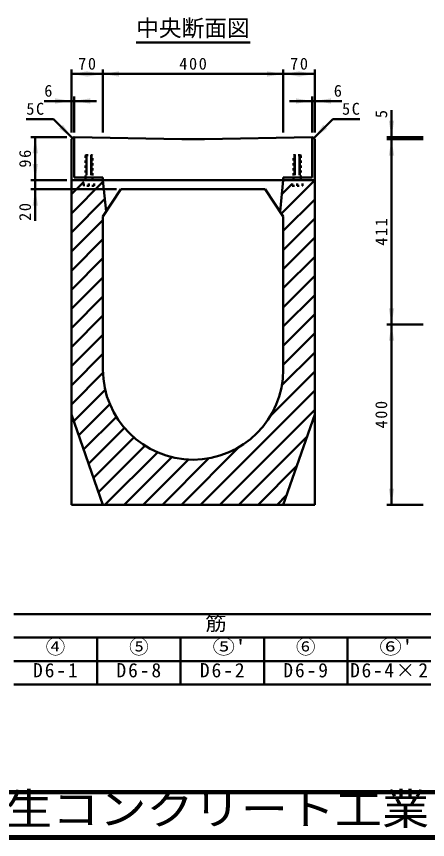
# Model space of a CAD drawing. Units: millimetres, scale not verified. Extents: x 100 to 4105, y 100 to 2870.
# Drawn here: x 1026 to 1938, y 100 to 1926 of the extents above; entities that cross this region are included whole.
import ezdxf
from ezdxf.enums import TextEntityAlignment as Align

# ---------------------------------------------------------------- set-up
doc = ezdxf.new("R2010")
doc.units = ezdxf.units.MM
doc.header["$LTSCALE"] = 5
doc.linetypes.add('USER1', pattern=[2.2, 1, -1.2])
doc.layers.add('V-nasSTD', color=7, linetype='Continuous', lineweight=50)
doc.styles.add('ＭＳ ゴシック', font='')
doc.styles.get('ＭＳ ゴシック').set_extended_font_data('MS Gothic')

msp = doc.modelspace()

# ---------------------------------------------------------------- hatches: boundary and pattern name
at = {"layer": 'V-nasSTD'}
for points in [[(1183.776, 1792.874), (1147.776, 1798.874), (1183.776, 1804.874)], [(1181.776, 1804.874), (1217.776, 1798.874), (1181.776, 1792.874)], [(1253.776, 1792.874), (1217.776, 1798.874), (1253.776, 1804.874)], [(1581.776, 1804.874), (1617.776, 1798.874), (1581.776, 1792.874)], [(1653.776, 1792.874), (1617.776, 1798.874), (1653.776, 1804.874)], [(1651.776, 1804.874), (1687.776, 1798.874), (1651.776, 1792.874)], [(1111.776, 1732.874), (1147.776, 1738.874), (1111.776, 1744.874)], [(1189.776, 1732.874), (1153.776, 1738.874), (1189.776, 1744.874)], [(1645.776, 1744.874), (1681.776, 1738.874), (1645.776, 1732.874)], [(1723.776, 1732.874), (1687.776, 1738.874), (1723.776, 1744.874)], [(1129.063, 1686.073), (1150.276, 1656.374), (1120.578, 1677.587)], [(1706.489, 1686.073), (1685.276, 1656.374), (1714.975, 1677.587)], [(1851.776, 1694.874), (1857.776, 1658.874), (1863.776, 1694.874)], [(1061.776, 1622.874), (1067.776, 1658.874), (1073.776, 1622.874)], [(1863.776, 1617.874), (1857.776, 1653.874), (1851.776, 1617.874)], [(1073.776, 1598.874), (1067.776, 1562.874), (1061.776, 1598.874)], [(1061.776, 1506.874), (1067.776, 1542.874), (1073.776, 1506.874)], [(1851.776, 1278.874), (1857.776, 1242.874), (1863.776, 1278.874)], [(1863.776, 1206.874), (1857.776, 1242.874), (1851.776, 1206.874)], [(1851.776, 878.874), (1857.776, 842.874), (1863.776, 878.874)]]:
    msp.add_hatch(color=256, dxfattribs=at).paths.add_polyline_path(points)

# ---------------------------------------------------------------- linework, layer by layer
for p, q in [((1291.373, 1868.874), (1544.179, 1868.874)), ((1147.776, 1668.874), (1147.776, 1808.874)), ((1217.776, 1668.874), (1217.776, 1808.874)), ((1617.776, 1668.874), (1617.776, 1808.874)), ((1687.776, 1668.874), (1687.776, 1808.874)), ((1217.776, 1798.874), (1147.776, 1798.874)), ((1617.776, 1798.874), (1217.776, 1798.874)), ((1687.776, 1798.874), (1617.776, 1798.874)), ((1087.776, 1738.874), (1147.776, 1738.874)), ((1147.776, 1738.874), (1153.776, 1738.874)), ((1153.776, 1668.874), (1153.776, 1748.874)), ((1203.776, 1738.874), (1153.776, 1738.874)), ((1631.776, 1738.874), (1681.776, 1738.874)), ((1681.776, 1668.874), (1681.776, 1748.874)), ((1681.776, 1738.874), (1687.776, 1738.874)), ((1747.776, 1738.874), (1687.776, 1738.874)), ((1857.776, 1718.874), (1857.776, 1658.874)), ((1107.85, 1698.801), (1047.85, 1698.801)), ((1107.85, 1698.801), (1150.276, 1656.374)), ((1727.703, 1698.801), (1685.276, 1656.374)), ((1727.703, 1698.801), (1787.703, 1698.801)), ((1137.776, 1658.874), (1057.776, 1658.874)), ((1067.776, 1562.874), (1067.776, 1658.874)), ((1152.776, 1658.874), (1147.776, 1653.874)), ((1147.776, 1653.874), (1147.776, 1562.874)), ((1152.776, 1658.874), (1153.776, 1658.874)), ((1153.776, 1658.874), (1153.776, 1568.874)), ((1392.776, 1653.874), (1153.776, 1658.874)), ((1392.776, 1653.874), (1442.776, 1653.874)), ((1442.776, 1653.874), (1681.776, 1658.874)), ((1681.776, 1658.874), (1681.776, 1568.874)), ((1681.776, 1658.874), (1682.776, 1658.874)), ((1682.776, 1658.874), (1687.776, 1653.874)), ((1687.776, 1562.874), (1687.776, 1653.874)), ((1687.776, 1653.374), (1687.776, 1562.874)), ((1927.776, 1658.874), (1847.776, 1658.874)), ((1927.776, 1653.874), (1847.776, 1653.874)), ((1857.776, 1653.874), (1857.776, 1658.874)), ((1857.776, 1242.874), (1857.776, 1653.874)), ((1147.776, 1562.874), (1147.776, 1638.874)), ((1147.776, 1562.874), (1147.776, 1638.874)), ((1137.776, 1562.874), (1057.776, 1562.874)), ((1067.776, 1542.874), (1067.776, 1562.874)), ((1147.776, 842.874), (1147.776, 1562.874)), ((1217.776, 1562.874), (1147.776, 1562.874)), ((1147.776, 1562.874), (1217.776, 1562.874)), ((1218.083, 1559.908), (1147.776, 1489.601)), ((1175.276, 1559.528), (1147.776, 1532.028)), ((1153.776, 1568.874), (1217.776, 1568.874)), ((1217.776, 1568.874), (1217.776, 1562.874)), ((1617.776, 1562.874), (1217.776, 1562.874)), ((1224.947, 1493.63), (1217.776, 1562.874)), ((1617.776, 1562.874), (1610.606, 1493.63)), ((1687.739, 1562.874), (1613.761, 1488.896)), ((1637.276, 1554.837), (1614.595, 1532.156)), ((1681.776, 1568.874), (1617.776, 1568.874)), ((1617.776, 1568.874), (1617.776, 1562.874)), ((1617.776, 1562.874), (1687.776, 1562.874)), ((1617.776, 1562.874), (1687.776, 1562.874)), ((1687.776, 842.874), (1687.776, 1562.874)), ((1247.776, 1542.874), (1057.776, 1542.874)), ((1067.776, 1472.874), (1067.776, 1542.874)), ((1257.776, 1542.874), (1217.776, 1482.874)), ((1257.776, 1542.874), (1577.776, 1542.874)), ((1577.776, 1542.874), (1617.776, 1482.874)), ((1222.064, 1521.463), (1147.776, 1447.175)), ((1617.776, 1450.484), (1687.776, 1520.484)), ((1217.776, 1482.874), (1217.776, 1142.874)), ((1617.776, 1482.874), (1617.776, 1142.874)), ((1217.776, 1474.749), (1147.776, 1404.749)), ((1617.776, 1408.058), (1687.776, 1478.058)), ((1217.776, 1432.322), (1147.776, 1362.322)), ((1617.776, 1365.632), (1687.776, 1435.632)), ((1217.776, 1389.896), (1147.776, 1319.896)), ((1617.776, 1323.205), (1687.776, 1393.205)), ((1217.776, 1347.469), (1147.776, 1277.469)), ((1617.776, 1280.779), (1687.776, 1350.779)), ((1217.776, 1305.043), (1147.776, 1235.043)), ((1617.776, 1238.352), (1687.776, 1308.352)), ((1147.776, 1276.374), (1147.776, 1209.374)), ((1217.776, 1262.616), (1147.776, 1192.616)), ((1617.776, 1195.926), (1687.776, 1265.926)), ((1687.776, 1276.374), (1687.776, 1209.374)), ((1927.776, 1242.874), (1847.776, 1242.874)), ((1857.776, 842.874), (1857.776, 1242.874)), ((1217.776, 1220.19), (1147.776, 1150.19)), ((1617.776, 1153.5), (1687.776, 1223.5)), ((1217.776, 1177.764), (1147.776, 1107.764)), ((1614.714, 1108.011), (1687.776, 1181.073)), ((1217.913, 1135.474), (1147.776, 1065.337)), ((1589.529, 1040.399), (1687.776, 1138.647)), ((1222.873, 1098.008), (1152.952, 1028.087)), ((1434.43, 842.874), (1687.776, 1096.22)), ((1163.951, 996.66), (1233.185, 1065.893)), ((1147.776, 1042.874), (1217.776, 842.874)), ((1476.856, 842.874), (1687.776, 1053.794)), ((1687.776, 1042.874), (1617.776, 842.874)), ((1174.951, 965.233), (1247.57, 1037.852)), ((1185.95, 933.806), (1265.435, 1013.29)), ((1196.95, 902.379), (1286.532, 991.961)), ((1519.283, 842.874), (1670.811, 994.403)), ((1207.949, 870.952), (1310.853, 973.855)), ((1392.003, 842.874), (1520.251, 971.122)), ((1222.298, 842.874), (1338.626, 959.202)), ((1264.724, 842.874), (1370.413, 948.563)), ((1307.151, 842.874), (1407.419, 943.142)), ((1349.577, 842.874), (1452.639, 945.936)), ((1561.709, 842.874), (1647.966, 929.131)), ((1604.135, 842.874), (1625.121, 863.86)), ((1147.776, 842.874), (1687.776, 842.874)), ((1927.776, 842.874), (1847.776, 842.874)), ((1205, 600), (1020, 600)), ((1390, 600), (1205, 600)), ((1575, 600), (1390, 600)), ((1760, 600), (1575, 600)), ((1945, 600), (1760, 600)), ((1020, 548), (1205, 548)), ((1390, 548), (1205, 548)), ((1205, 496), (1205, 548)), ((1390, 496), (1390, 548)), ((1390, 548), (1575, 548)), ((1390, 496), (1390, 548)), ((1390, 548), (1390, 496)), ((1575, 496), (1575, 548)), ((1575, 496), (1575, 548)), ((1575, 548), (1760, 548)), ((1575, 496), (1575, 548)), ((1575, 548), (1575, 496)), ((1760, 496), (1760, 548)), ((1760, 548), (1945, 548)), ((1760, 496), (1760, 548)), ((1760, 548), (1760, 496)), ((1020, 496), (1205, 496)), ((1205, 496), (1390, 496)), ((1205, 444), (1205, 496)), ((1390, 444), (1390, 496)), ((1390, 496), (1575, 496)), ((1390, 444), (1390, 496)), ((1390, 496), (1390, 444)), ((1575, 444), (1575, 496)), ((1575, 444), (1575, 496)), ((1575, 496), (1760, 496)), ((1575, 444), (1575, 496)), ((1575, 496), (1575, 444)), ((1760, 444), (1760, 496)), ((1760, 496), (1945, 496)), ((1760, 444), (1760, 496)), ((1760, 496), (1760, 444)), ((1020, 444), (1205, 444)), ((1205, 444), (1390, 444)), ((1390, 444), (1575, 444)), ((1575, 444), (1760, 444)), ((1760, 444), (1945, 444))]:
    msp.add_line(p, q, dxfattribs=at)
at = {"layer": 'V-nasSTD', "linetype": 'USER1'}
for p, q in [((1179.776, 1618.874), (1178.776, 1617.874)), ((1178.776, 1568.874), (1178.776, 1617.874)), ((1178.776, 1617.153), (1194.776, 1616.595)), ((1178.776, 1615.153), (1194.776, 1614.595)), ((1178.776, 1613.153), (1194.776, 1612.595)), ((1178.776, 1611.153), (1194.776, 1610.595)), ((1178.776, 1609.153), (1194.776, 1608.595)), ((1179.776, 1618.874), (1193.776, 1618.874)), ((1193.776, 1618.874), (1194.776, 1617.874)), ((1194.776, 1562.874), (1194.776, 1617.874)), ((1641.776, 1618.874), (1640.776, 1617.874)), ((1640.776, 1562.874), (1640.776, 1617.874)), ((1640.776, 1617.153), (1656.776, 1616.595)), ((1640.776, 1615.153), (1656.776, 1614.595)), ((1640.776, 1613.153), (1656.776, 1612.595)), ((1640.776, 1611.153), (1656.776, 1610.595)), ((1640.776, 1609.153), (1656.776, 1608.595)), ((1655.776, 1618.874), (1641.776, 1618.874)), ((1655.776, 1618.874), (1656.776, 1617.874)), ((1656.776, 1568.874), (1656.776, 1617.874)), ((1178.776, 1607.153), (1194.776, 1606.595)), ((1178.776, 1605.153), (1194.776, 1604.595)), ((1178.776, 1603.153), (1194.776, 1602.595)), ((1178.776, 1601.153), (1194.776, 1600.595)), ((1178.776, 1599.153), (1194.776, 1598.595)), ((1178.776, 1597.153), (1194.776, 1596.595)), ((1178.776, 1595.153), (1194.776, 1594.595)), ((1178.776, 1593.153), (1194.776, 1592.595)), ((1178.776, 1591.153), (1194.776, 1590.595)), ((1178.776, 1589.153), (1194.776, 1588.595)), ((1640.776, 1607.153), (1656.776, 1606.595)), ((1640.776, 1605.153), (1656.776, 1604.595)), ((1640.776, 1603.153), (1656.776, 1602.595)), ((1640.776, 1601.153), (1656.776, 1600.595)), ((1640.776, 1599.153), (1656.776, 1598.595)), ((1640.776, 1597.153), (1656.776, 1596.595)), ((1640.776, 1595.153), (1656.776, 1594.595)), ((1640.776, 1593.153), (1656.776, 1592.595)), ((1640.776, 1591.153), (1656.776, 1590.595)), ((1640.776, 1589.153), (1656.776, 1588.595)), ((1178.776, 1587.153), (1194.776, 1586.595)), ((1178.776, 1585.153), (1194.776, 1584.595)), ((1178.776, 1583.153), (1194.776, 1582.595)), ((1178.776, 1581.153), (1194.776, 1580.595)), ((1178.776, 1579.153), (1194.776, 1578.595)), ((1178.776, 1577.153), (1186.776, 1576.874)), ((1194.776, 1576.874), (1178.776, 1576.874)), ((1640.776, 1587.153), (1656.776, 1586.595)), ((1640.776, 1585.153), (1656.776, 1584.595)), ((1640.776, 1583.153), (1656.776, 1582.595)), ((1640.776, 1581.153), (1656.776, 1580.595)), ((1640.776, 1579.153), (1656.776, 1578.595)), ((1640.776, 1577.153), (1648.776, 1576.874)), ((1640.776, 1576.874), (1656.776, 1576.874)), ((1175.276, 1550.874), (1175.276, 1562.874)), ((1175.276, 1562.874), (1198.276, 1562.874)), ((1178.776, 1568.874), (1178.776, 1562.874)), ((1186.776, 1550.874), (1186.776, 1562.874)), ((1194.776, 1568.874), (1194.776, 1562.874)), ((1198.276, 1550.874), (1198.276, 1562.874)), ((1637.276, 1550.874), (1637.276, 1562.874)), ((1660.276, 1562.874), (1637.276, 1562.874)), ((1640.776, 1568.874), (1640.776, 1562.874)), ((1648.776, 1550.874), (1648.776, 1562.874)), ((1656.776, 1568.874), (1656.776, 1562.874)), ((1660.276, 1550.874), (1660.276, 1562.874)), ((1198.276, 1550.874), (1175.276, 1550.874)), ((1637.276, 1550.874), (1660.276, 1550.874))]:
    msp.add_line(p, q, dxfattribs=at)
at = {"layer": 'V-nasSTD', "lineweight": 100}
for p, q in [((105, 205), (4100, 205)), ((105, 105), (4100, 105))]:
    msp.add_line(p, q, dxfattribs=at)
at = {"layer": 'V-nasSTD', "lineweight": 13}
msp.add_lwpolyline([(100, 100), (100, 2870), (4105, 2870), (4105, 100)], close=True, dxfattribs=at)
at = {"layer": 'V-nasSTD'}
for start, end in [(180, 270), (180, 270), (270, 0), (270, 0)]:
    msp.add_arc((1417.776, 1142.874), 200, start, end, dxfattribs=at)

# ---------------------------------------------------------------- texts
at = {"layer": 'V-nasSTD', "style": 'ＭＳ ゴシック'}
for s, height, p in [('中央断面図', 36.95, (1291.373, 1919.274)), ('6', 26.39, (1087.776, 1774.874)), ('6', 26.39, (1729.776, 1774.874)), ('④', 31.67, (1090.9, 543.6)), ('⑤', 31.67, (1275.9, 543.6)), ('⑥', 31.67, (1645.9, 543.6))]:
    msp.add_text(s, height=height, dxfattribs=at).set_placement(p, align=Align.TOP_LEFT)
msp.add_text('5', height=26.39, rotation=90, dxfattribs=at).set_placement((1821.776, 1700.874), align=Align.TOP_LEFT)
for s, height, width, p in [('配\u3000\u3000\u3000\u3000\u3000\u3000\u3000\u3000\u3000\u3000筋', 31.67, 1.1, (922.04, 595.6)), ("⑤'", 31.67, 1.15, (1460.9, 543.6)), ("⑥'", 31.67, 1.15, (1830.9, 543.6)), ('株式会社船生コンクリート工業', 69.65, 1.1, (478.279, 202.55))]:
    msp.add_text(s, height=height, dxfattribs=dict(at, width=width)).set_placement(p, align=Align.TOP_LEFT)
at = {"layer": 'V-nasSTD', "attachment_point": 1, "style": 'ＭＳ ゴシック'}
for s, insert, char_height in [('\\T1.2;70', (1162.976, 1834.874), 26.39), ('\\T1.2;400', (1387.176, 1834.874), 26.39), ('\\T1.2;70', (1632.976, 1834.874), 26.39), ('\\T1.2;5C', (1047.85, 1734.801), 26.39), ('\\T1.2;5C', (1748.103, 1734.801), 26.39), ('\\T1.2;D6-1', (1062.82, 491.6), 31.67), ('\\T1.2;D6-8', (1247.82, 491.6), 31.67), ('\\T1.2;D6-2', (1432.82, 491.6), 31.67), ('\\T1.2;D6-9', (1617.82, 491.6), 31.67), ('\\T1.17;D6-4×2', (1766.1, 491.6), 31.67)]:
    msp.add_mtext(s, dxfattribs=dict(at, insert=insert, char_height=char_height))
at = {"layer": 'V-nasSTD', "char_height": 26.39, "attachment_point": 1, "rotation": 90, "style": 'ＭＳ ゴシック'}
for s, insert in [('\\T1.2;96', (1031.776, 1591.074)), ('\\T1.2;20', (1031.776, 1472.874)), ('\\T1.2;411', (1821.776, 1417.774)), ('\\T1.2;400', (1821.776, 1012.274))]:
    msp.add_mtext(s, dxfattribs=dict(at, insert=insert))

doc.saveas('drawing.dxf')
